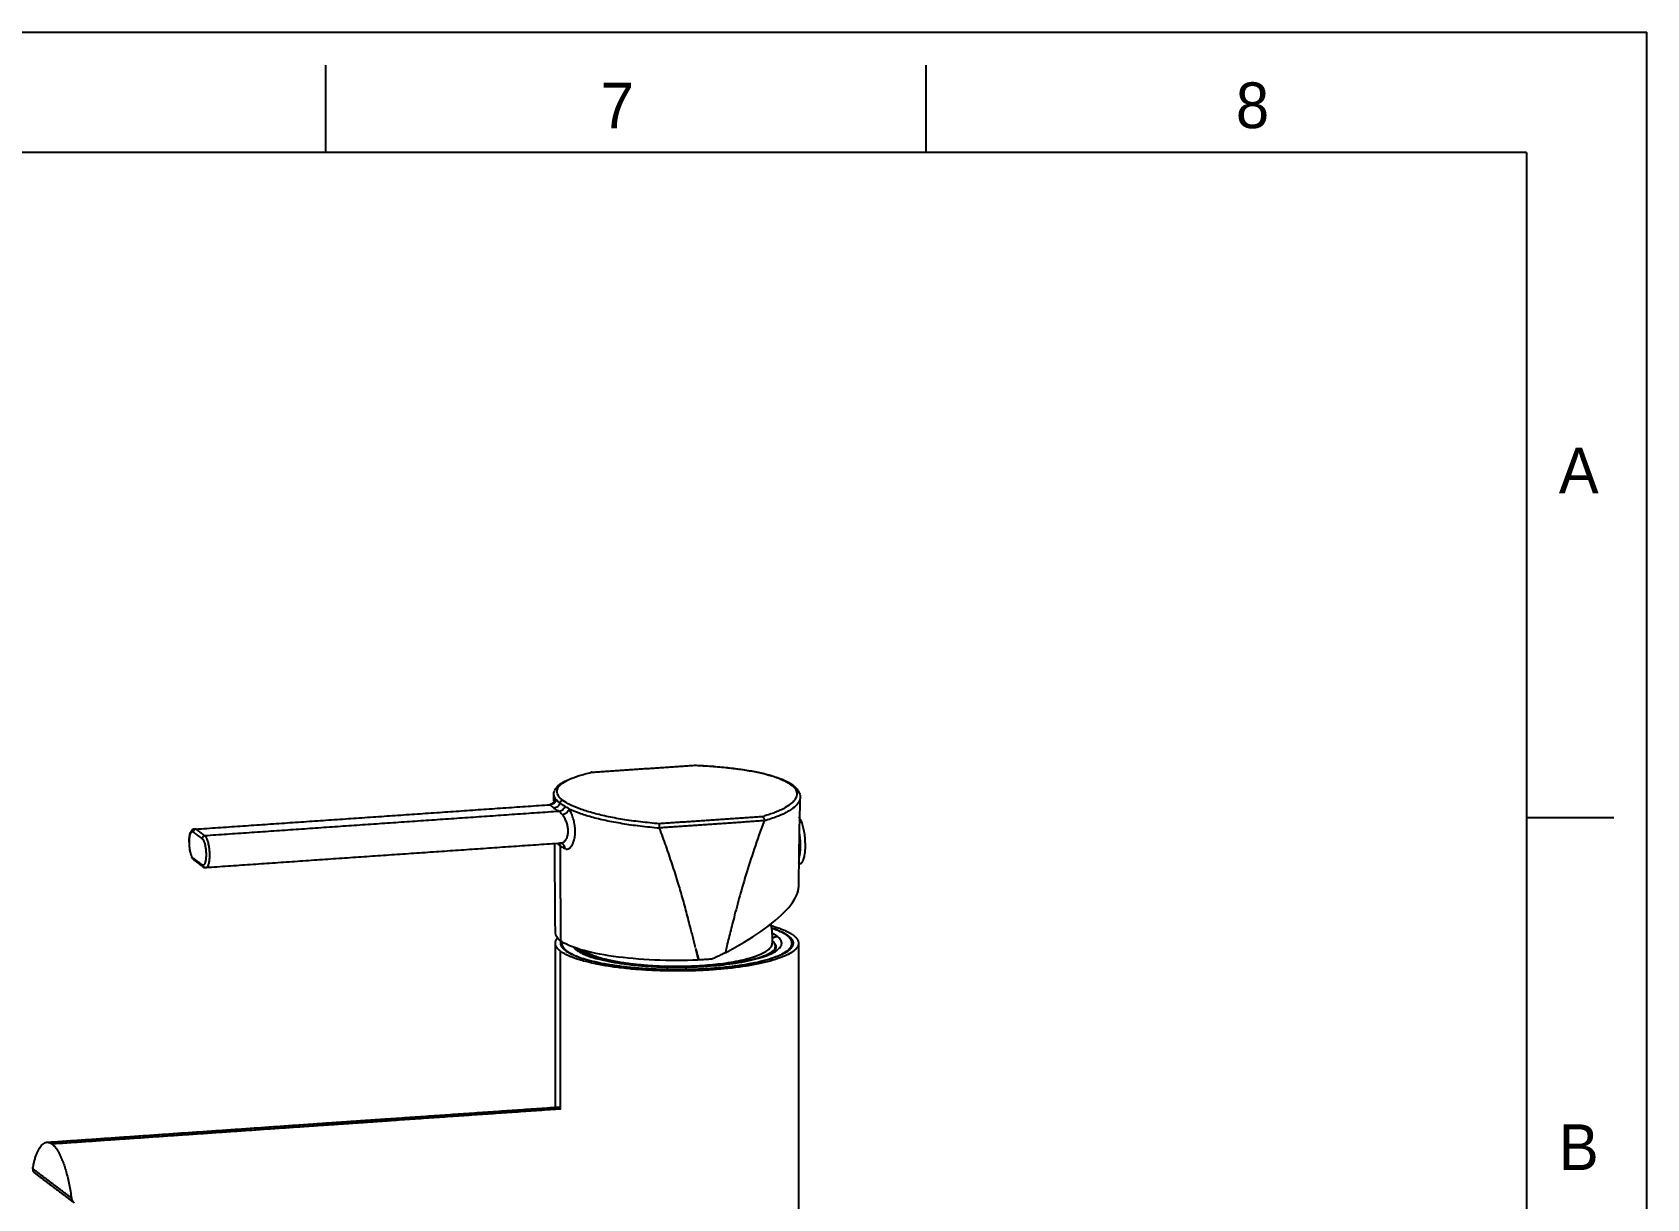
# Model space of a CAD drawing. Extents: x 10319 to 11160, y -16029 to -15435.
# Drawn here: x 10890.5 to 11159.7, y -15629.1 to -15434.6 of the extents above; entities that cross this region are included whole.
import ezdxf

# ---------------------------------------------------------------- set-up
doc = ezdxf.new("R2010")
doc.units = 0
doc.header["$MEASUREMENT"] = 0
doc.layers.get('0').update_dxf_attribs({"linetype": 'CONTINUOUS'})
doc.layers.add('FORM', color=7, linetype='CONTINUOUS')
doc.styles.get("Standard").update_dxf_attribs({"font": 'Gulim.ttf'})

msp = doc.modelspace()

# ---------------------------------------------------------------- linework, layer by layer
at = {"lineweight": -3}
for points, degree in [([(10978.95, -15562.7), (10978.62, -15562.45), (10978.13, -15561.96), (10977.87, -15561.23), (10978.1, -15560.51), (10978.82, -15559.81), (10980, -15559.16), (10981.61, -15558.56), (10982.96, -15558.2), (10983.7, -15558.02)], 3), ([(10983.57, -15558.03), (10983.56, -15558.04), (10983.55, -15558.05), (10983.53, -15558.06)], 3), ([(10983.7, -15558.02), (10983.67, -15558.01), (10983.64, -15558.01), (10983.61, -15558.02)], 3), ([(10983.7, -15558.02), (10992.28, -15557.43), (11000.87, -15556.84)], 2), ([(10917.74, -15567.49), (10947.29, -15565.46), (10976.83, -15563.42)], 2), ([(10977.86, -15562.59), (10977.83, -15562.7), (10977.73, -15562.92), (10977.5, -15563.18), (10977.19, -15563.36), (10976.95, -15563.41), (10976.83, -15563.42)], 3), ([(10976.83, -15563.42), (10976.99, -15563.61), (10977.2, -15563.8), (10977.44, -15563.99)], 3), ([(10977.42, -15561.84), (10977.44, -15562.01), (10977.49, -15562.18), (10977.58, -15562.35)], 3), ([(10978.45, -15563.13), (10978.42, -15563.24), (10978.32, -15563.46), (10978.1, -15563.73), (10977.79, -15563.92), (10977.56, -15563.98), (10977.44, -15563.99)], 3), ([(10977.44, -15563.99), (10977.69, -15564.18), (10977.98, -15564.36), (10978.32, -15564.54)], 3), ([(10977.86, -15562.59), (10977.75, -15562.46), (10977.64, -15562.38), (10977.58, -15562.35)], 3), ([(10978.45, -15563.13), (10978.21, -15562.95), (10978.01, -15562.77), (10977.86, -15562.59)], 3), ([(10979.28, -15563.66), (10979.23, -15563.87), (10978.98, -15564.33), (10978.52, -15564.52), (10978.32, -15564.54)], 3), ([(10979.28, -15563.66), (10978.96, -15563.49), (10978.68, -15563.31), (10978.45, -15563.13)], 3), ([(10978.95, -15562.7), (10978.89, -15562.71), (10978.75, -15562.74), (10978.57, -15562.87), (10978.49, -15563), (10978.46, -15563.07)], 3), ([(10995.04, -15566.6), (10993.95, -15566.51), (10991.85, -15566.3), (10988.89, -15565.89), (10986.18, -15565.38), (10983.76, -15564.78), (10981.71, -15564.13), (10980.08, -15563.43), (10979.28, -15562.95), (10978.95, -15562.7)], 3), ([(10979.98, -15564.17), (10979.74, -15563.96), (10979.51, -15563.79), (10979.28, -15563.66)], 3), ([(10979.31, -15570.75), (10979.42, -15570.81), (10979.66, -15570.86), (10980.03, -15570.72), (10980.38, -15570.37), (10980.68, -15569.81), (10980.9, -15569.1), (10981.01, -15568.27), (10981, -15567.36), (10980.87, -15566.44), (10980.63, -15565.56), (10980.33, -15564.78), (10980.1, -15564.35), (10979.98, -15564.17)], 3), ([(10995.06, -15567.35), (10993.96, -15567.25), (10991.81, -15567.03), (10988.81, -15566.6), (10986.08, -15566.09), (10983.66, -15565.5), (10981.6, -15564.85), (10980.48, -15564.4), (10979.98, -15564.17)], 3), ([(11018.5, -15562.24), (11018.49, -15562.32), (11018.48, -15562.4), (11018.47, -15562.49)], 3), ([(10978.32, -15564.54), (10948.77, -15566.58), (10919.23, -15568.62)], 2), ([(10978.87, -15565.11), (10978.81, -15565.02), (10978.68, -15564.86), (10978.51, -15564.66), (10978.38, -15564.57), (10978.32, -15564.54)], 3), ([(11012.21, -15565.42), (11003.62, -15566.01), (10995.04, -15566.6)], 2), ([(10995.04, -15567.25), (11003.77, -15566.65), (11012.5, -15566.04)], 2), ([(10995.04, -15567.25), (10995.04, -15567.18), (10995.05, -15567.04), (10995.04, -15566.84), (10995.04, -15566.68), (10995.04, -15566.62), (10995.04, -15566.6)], 3), ([(11012.48, -15566.15), (11011.9, -15567.73), (11010.82, -15570.8), (11009.42, -15575.18), (11008.26, -15579.2), (11007.65, -15581.53), (11007.37, -15582.63)], 3), ([(11012.21, -15565.42), (11012.24, -15565.43), (11012.33, -15565.49), (11012.42, -15565.65), (11012.49, -15565.84), (11012.5, -15565.98), (11012.5, -15566.04)], 3), ([(10917.31, -15567.96), (10918.05, -15568.52), (10918.8, -15569.08)], 2), ([(10919.23, -15568.62), (10918.49, -15568.05), (10917.74, -15567.49)], 2), ([(10998.12, -15576.33), (10997.81, -15575.31), (10997.17, -15573.29), (10996.15, -15570.3), (10995.43, -15568.33), (10995.06, -15567.35)], 3), ([(10978.62, -15569.86), (10949.02, -15571.9), (10919.41, -15573.94)], 2), ([(10978.09, -15569.9), (10978.2, -15570.01), (10978.32, -15570.12), (10978.47, -15570.23)], 3), ([(10978.47, -15570.23), (10978.47, -15570.11), (10978.44, -15569.99), (10978.4, -15569.88)], 3), ([(10978.47, -15570.23), (10978.51, -15578.17), (10978.56, -15586.1)], 2), ([(10978.47, -15570.23), (10978.7, -15570.41), (10978.98, -15570.58), (10979.31, -15570.75)], 3), ([(10978.77, -15569.88), (10978.72, -15569.86), (10978.66, -15569.86), (10978.62, -15569.86)], 3), ([(10978.65, -15569.81), (10978.7, -15569.84), (10978.76, -15569.87), (10978.82, -15569.9)], 3), ([(10918.8, -15573.47), (10918.05, -15572.91), (10917.31, -15572.35)], 2), ([(11000.35, -15584.45), (11000.11, -15583.51), (10999.64, -15581.66), (10998.9, -15578.95), (10998.39, -15577.19), (10998.12, -15576.33)], 3), ([(11007.37, -15582.63), (11007.25, -15583.09), (11007.02, -15583.99), (11006.69, -15585.33), (11006.47, -15586.19), (11006.36, -15586.62)], 3), ([(10978.56, -15586.1), (10977.98, -15585.67), (10977.69, -15585.22), (10977.69, -15584.77)], 3), ([(11001.08, -15587.27), (11001, -15586.96), (11000.84, -15586.35), (11000.6, -15585.41), (11000.43, -15584.77), (11000.35, -15584.45)], 3), ([(11001.54, -15589.32), (10999.12, -15589.42), (10994.13, -15589.42), (10987.13, -15588.8), (10981.55, -15587.66), (10979.27, -15586.64), (10978.56, -15586.1)], 3), ([(10978.56, -15614.17), (10978.56, -15601.01), (10978.56, -15587.86)], 2), ([(10978.59, -15586.69), (10978.59, -15586.61), (10978.59, -15586.52)], 2), ([(10981.85, -15587.78), (10981.73, -15587.68), (10981.62, -15587.58), (10981.54, -15587.48)], 3), ([(10982.76, -15588.33), (10982.59, -15588.25), (10982.28, -15588.08), (10982.03, -15587.91), (10981.91, -15587.82)], 3), ([(11001.66, -15589.31), (11001.61, -15589.12), (11001.5, -15588.73), (11001.31, -15588.1), (11001.18, -15587.64), (11001.11, -15587.4)], 3), ([(11005.98, -15588.13), (11005.74, -15588.25), (11005.25, -15588.48), (11004.52, -15588.83), (11004.03, -15589.06), (11003.79, -15589.17)], 3), ([(11005.99, -15588.1), (11005.99, -15588.11), (11005.99, -15588.12), (11005.98, -15588.13)], 3), ([(10997.18, -15590.36), (10997.8, -15590.37), (10999.02, -15590.36), (11000.85, -15590.3), (11002.64, -15590.19), (11004.4, -15590.03), (11005.49, -15589.9), (11006.02, -15589.82)], 3), ([(11003.79, -15589.17), (11003.55, -15589.19), (11003.07, -15589.22), (11002.36, -15589.27), (11001.89, -15589.3), (11001.66, -15589.31)], 3), ([(10978.6, -15614.17), (10964.22, -15615.16), (10949.84, -15616.15)], 2), ([(10897.01, -15629.03), (10893.78, -15626.59), (10890.55, -15624.14)], 2), ([(10897.01, -15629.03), (10897.02, -15629.14), (10897.08, -15629.34), (10897.25, -15629.61), (10897.39, -15629.73), (10897.47, -15629.79)], 3)]:
    msp.add_open_spline(points, degree=degree, dxfattribs=at)
for points, degree, knots in [([(11000.87, -15556.84), (11001.24, -15556.86), (11002.09, -15556.9), (11003.38, -15556.98), (11004.75, -15557.08), (11006.52, -15557.25), (11008.18, -15557.46), (11009.73, -15557.7), (11010.84, -15557.9), (11011.89, -15558.12), (11013.18, -15558.43), (11014.61, -15558.87), (11015.99, -15559.44), (11016.69, -15559.86), (11016.97, -15560.08)], 3, [-26.041557, -26.041557, -26.041557, -26.041557, -24.740752, -23.091369, -21.441985, -19.792602, -16.493835, -14.844451, -13.195068, -11.545684, -9.896301, -6.597534, -3.298767, 0, 0, 0, 0]), ([(11016.97, -15560.08), (11017.26, -15560.3), (11017.71, -15560.74), (11018.01, -15561.44), (11017.94, -15562.03), (11017.69, -15562.51), (11017.41, -15562.87), (11017.04, -15563.23), (11016.42, -15563.69), (11015.63, -15564.14), (11014.66, -15564.58), (11013.85, -15564.89), (11013.02, -15565.17), (11012.46, -15565.34), (11012.21, -15565.42)], 3, [-26.041557, -26.041557, -26.041557, -26.041557, -22.74279, -19.444023, -16.145256, -14.495873, -12.846489, -11.197106, -9.547722, -6.248955, -4.599572, -2.950188, -1.300805, 0, 0, 0, 0]), ([(11016.97, -15560.08), (11017.03, -15560.08), (11017.15, -15560.09), (11017.26, -15560.15), (11017.31, -15560.18)], 3, [0, 0, 0, 0, 0.241209, 0.4283448, 0.4283448, 0.4283448, 0.4283448]), ([(10977.58, -15562.35), (10977.59, -15562.47), (10977.58, -15562.62), (10977.53, -15562.76), (10977.52, -15562.77)], 3, [0, 0, 0, 0, 0.4531791, 0.5110724, 0.5110724, 0.5110724, 0.5110724]), ([(10979.98, -15564.17), (10979.96, -15564.26), (10979.87, -15564.47), (10979.64, -15564.73), (10979.41, -15564.9), (10979.16, -15565.03), (10978.98, -15565.09), (10978.87, -15565.11)], 3, [-1.81871, -1.81871, -1.81871, -1.81871, -1.365547, -0.910091, -0.682362, -0.454634, 0, 0, 0, 0]), ([(11018.47, -15562.49), (11018.43, -15562.65), (11018.26, -15563.09), (11017.65, -15563.82), (11016.43, -15564.64), (11014.74, -15565.42), (11013.28, -15565.91), (11012.48, -15566.15)], 3, [9.32186, 9.32186, 9.32186, 9.32186, 11.5113, 15.3484, 19.1855, 23.0226, 26.859701, 26.859701, 26.859701, 26.859701]), ([(10978.87, -15565.11), (10978.98, -15565.26), (10979.21, -15565.61), (10979.49, -15566.24), (10979.7, -15566.93), (10979.79, -15567.65), (10979.76, -15568.35), (10979.59, -15568.95), (10979.33, -15569.43), (10979.01, -15569.75), (10978.69, -15569.87), (10978.5, -15569.86), (10978.43, -15569.84)], 3, [-8.164953, -8.164953, -8.164953, -8.164953, -7.348458, -6.531963, -5.715467, -4.898972, -4.082477, -3.265981, -2.449486, -1.632991, -0.816495, -0.271368, -0.271368, -0.271368, -0.271368]), ([(10979.31, -15570.75), (10979.31, -15570.63), (10979.26, -15570.37), (10979.07, -15570.08), (10978.91, -15569.95), (10978.85, -15569.92), (10978.85, -15569.92)], 3, [0, 0, 0, 0, 0.473118, 0.948631, 1.186388, 1.194273, 1.194273, 1.194273, 1.194273]), ([(11006.03, -15588.11), (11008.2, -15586.98), (11012.22, -15584.57), (11016.6, -15580.91), (11018.1, -15578.51), (11018.23, -15577.42), (11018.23, -15577.23)], 3, [0, 0, 0, 0, 8.599405, 17.203832, 25.808258, 27.622292, 27.622292, 27.622292, 27.622292]), ([(10982.14, -15587.66), (10982.22, -15587.74), (10982.46, -15587.94), (10982.79, -15588.14), (10983.03, -15588.26)], 3, [-23.505129, -23.505129, -23.505129, -23.505129, -22.320468, -20.319818, -20.319818, -20.319818, -20.319818]), ([(10982.72, -15588.29), (10984.04, -15588.89), (10986.66, -15589.61), (10989.78, -15590), (10993.76, -15590.49), (10998.48, -15590.61), (11002.83, -15590.31), (11007.11, -15590.02), (11010.85, -15589.31), (11012.79, -15588.49), (11013.81, -15588.07), (11014.04, -15587.74), (11014.08, -15587.7)], 3, [2.890018, 2.890018, 2.890018, 2.890018, 15.305109, 15.305109, 15.305109, 30.667573, 30.667573, 30.667573, 45.984948, 45.984948, 45.984948, 52.569002, 52.569002, 52.569002, 52.569002]), ([(10983.03, -15588.26), (10983.08, -15588.29), (10983.44, -15588.47), (10984.23, -15588.78), (10985.55, -15589.17), (10987.1, -15589.52), (10988.86, -15589.81), (10990.78, -15590.05), (10992.83, -15590.23), (10994.98, -15590.33), (10996.45, -15590.36), (10997.18, -15590.36)], 3, [-20.319818, -20.319818, -20.319818, -20.319818, -19.840416, -17.360364, -14.880312, -12.40026, -9.920208, -7.440156, -4.960104, -2.480052, 0, 0, 0, 0]), ([(11006.02, -15589.82), (11006.64, -15589.73), (11007.82, -15589.53), (11009.4, -15589.18), (11010.77, -15588.79), (11011.73, -15588.44), (11012.21, -15588.21), (11012.36, -15588.13)], 3, [-23.56232, -23.56232, -23.56232, -23.56232, -21.206088, -18.849856, -16.493624, -14.137392, -12.94521, -12.94521, -12.94521, -12.94521]), ([(11012.36, -15588.13), (11012.51, -15588.05), (11012.93, -15587.82), (11013.46, -15587.42), (11013.8, -15586.95), (11013.86, -15586.64), (11013.86, -15586.51)], 3, [-12.94521, -12.94521, -12.94521, -12.94521, -11.78116, -9.424928, -7.068696, -5.171602, -5.171602, -5.171602, -5.171602]), ([(11013.89, -15586.11), (11014.01, -15586.23), (11014.27, -15586.52), (11014.55, -15587.17), (11014.38, -15587.71), (11014.1, -15588.05)], 3, [-6.363687, -6.363687, -6.363687, -6.363687, -4.819594, -2.409797, 2.159822, 2.159822, 2.159822, 2.159822]), ([(11014.21, -15586.61), (11014.27, -15586.74), (11014.36, -15587.04), (11014.28, -15587.41), (11014.14, -15587.64), (11014.1, -15587.71)], 3, [-23.862835, -23.862835, -23.862835, -23.862835, -22.034244, -19.585995, -18.690136, -18.690136, -18.690136, -18.690136]), ([(10949.84, -15616.15), (10944.23, -15616.54), (10938.63, -15616.92), (10916.2, -15618.47), (10893.78, -15620.01)], 2, [-65, -65, -65, -52, -52, 0, 0, 0])]:
    msp.add_open_spline(points, degree=degree, knots=knots, dxfattribs=at)
for points, degree, knots in [([(11000.9, -15556.83), (11001.28, -15556.85), (11001.65, -15556.87), (11002.02, -15556.89), (11002.49, -15556.91), (11002.96, -15556.94), (11003.42, -15556.97), (11003.88, -15557), (11004.34, -15557.04), (11004.79, -15557.08), (11005.25, -15557.12), (11005.69, -15557.16), (11006.13, -15557.21), (11007, -15557.3), (11007.84, -15557.4), (11008.64, -15557.52), (11009.05, -15557.57), (11009.44, -15557.63), (11009.82, -15557.7), (11010.21, -15557.76), (11010.58, -15557.83), (11010.95, -15557.9), (11011.31, -15557.97), (11011.67, -15558.05), (11012.01, -15558.13), (11012.35, -15558.2), (11012.68, -15558.28), (11013, -15558.37), (11013.46, -15558.49), (11013.89, -15558.61), (11014.3, -15558.75), (11014.45, -15558.8), (11014.6, -15558.85), (11014.74, -15558.9), (11015.27, -15559.08), (11015.75, -15559.28), (11016.18, -15559.5), (11016.61, -15559.71), (11016.98, -15559.93), (11017.3, -15560.18)], 3, [0.466497, 0.466497, 0.466497, 0.466497, 1.756649, 1.756649, 1.756649, 3.408195, 3.408195, 3.408195, 5.070911, 5.070911, 5.070911, 6.736328, 6.736328, 6.736328, 10.047512, 10.047512, 10.047512, 11.704101, 11.704101, 11.704101, 13.372325, 13.372325, 13.372325, 15.044661, 15.044661, 15.044661, 16.709444, 16.709444, 16.709444, 19.136562, 19.136562, 19.136562, 20.024901, 20.024901, 20.024901, 23.33889, 23.33889, 23.33889, 26.678833, 26.678833, 26.678833, 26.678833]), ([(10977.55, -15561.08), (10977.62, -15560.93), (10977.7, -15560.79), (10977.8, -15560.65), (10977.87, -15560.55), (10977.96, -15560.45), (10978.05, -15560.35), (10978.08, -15560.33), (10978.11, -15560.3), (10978.14, -15560.27), (10978.27, -15560.15), (10978.41, -15560.03), (10978.57, -15559.92), (10978.72, -15559.81), (10978.89, -15559.7), (10979.08, -15559.59), (10979.18, -15559.54), (10979.29, -15559.48), (10979.4, -15559.42)], 3, [3.134179, 3.134179, 3.134179, 3.134179, 4.817263, 4.817263, 4.817263, 6.10835, 6.10835, 6.10835, 6.503385, 6.503385, 6.503385, 8.183237, 8.183237, 8.183237, 9.848777, 9.848777, 9.848777, 10.793057, 10.793057, 10.793057, 10.793057]), ([(11017.3, -15560.18), (11017.44, -15560.28), (11017.57, -15560.39), (11017.69, -15560.51), (11017.84, -15560.65), (11017.97, -15560.8), (11018.09, -15560.96), (11018.2, -15561.12), (11018.3, -15561.3), (11018.37, -15561.48), (11018.42, -15561.61), (11018.46, -15561.74), (11018.48, -15561.88), (11018.5, -15562), (11018.5, -15562.13), (11018.5, -15562.25)], 3, [0.266445, 0.266445, 0.266445, 0.266445, 1.754952, 1.754952, 1.754952, 3.619682, 3.619682, 3.619682, 5.57024, 5.57024, 5.57024, 6.985615, 6.985615, 6.985615, 8.229534, 8.229534, 8.229534, 8.229534]), ([(10976.82, -15563.34), (10977.02, -15563.3), (10977.21, -15563.2), (10977.34, -15563.06), (10977.43, -15562.97), (10977.49, -15562.87), (10977.52, -15562.77)], 3, [0.223722, 0.223722, 0.223722, 0.223722, 1.107061, 1.107061, 1.107061, 1.667021, 1.667021, 1.667021, 1.667021]), ([(10977.53, -15562.78), (10977.52, -15562.82), (10977.51, -15562.89), (10977.5, -15562.98), (10977.5, -15563.03), (10977.49, -15563.1), (10977.49, -15563.16)], 3, [0.811205, 0.811205, 0.811205, 0.811205, 1.4675, 1.4675, 1.4675, 1.860664, 1.860664, 1.860664, 1.860664]), ([(11018.5, -15562.24), (11018.47, -15562.87), (11018.45, -15563.51), (11018.41, -15564.86), (11018.39, -15565.58), (11018.38, -15566.29), (11018.3, -15569.69), (11018.26, -15573.69), (11018.23, -15577.23)], 3, [0.222451, 0.222451, 0.222451, 0.222451, 2.555995, 2.555995, 5.074041, 5.074041, 5.074041, 17.671508, 17.671508, 17.671508, 17.671508]), ([(10916.64, -15569.66), (10916.64, -15569.65), (10916.64, -15569.64), (10916.64, -15569.63), (10916.64, -15569), (10916.71, -15568.47), (10916.86, -15568.06), (10916.91, -15567.93), (10916.98, -15567.81), (10917.06, -15567.71), (10917.12, -15567.63), (10917.19, -15567.57), (10917.28, -15567.51), (10917.36, -15567.47), (10917.46, -15567.43), (10917.56, -15567.43)], 3, [5.101403, 5.101403, 5.101403, 5.101403, 5.13554, 5.13554, 5.13554, 7.28629, 7.28629, 7.28629, 7.992964, 7.992964, 7.992964, 8.493975, 8.493975, 8.493975, 8.958383, 8.958383, 8.958383, 8.958383]), ([(10977.69, -15584.77), (10977.67, -15580.96), (10977.64, -15576.89), (10977.6, -15573.07), (10977.59, -15572.01), (10977.58, -15570.93), (10977.57, -15569.86)], 3, [0.265758, 0.265758, 0.265758, 0.265758, 13.569284, 13.569284, 13.569284, 17.204065, 17.204065, 17.204065, 17.204065]), ([(10892.91, -15619.71), (10915.73, -15618.14), (10938.55, -15616.56), (10944.18, -15616.18), (10949.82, -15615.79)], 2, [12.272831, 12.272831, 12.272831, 65.191507, 65.191507, 78.252864, 78.252864, 78.252864])]:
    msp.add_open_spline(points, degree=degree, knots=knots)
for points, degree in [([(10977.42, -15561.79), (10977.41, -15561.56), (10977.45, -15561.35), (10977.53, -15561.14)], 3), ([(10977.44, -15562.78), (10977.44, -15562.47), (10977.43, -15562.15), (10977.42, -15561.84)], 3), ([(10917.56, -15567.43), (10917.65, -15567.42), (10917.74, -15567.42)], 2), ([(10917.35, -15572.56), (10917.22, -15572.43), (10917.13, -15572.26), (10917.05, -15572.07)], 3), ([(10918.96, -15573.8), (10918.21, -15573.24), (10917.47, -15572.68)], 2), ([(10918.76, -15573.52), (10918.79, -15573.55), (10918.83, -15573.57)], 2), ([(10918.89, -15573.62), (10919.06, -15573.75), (10919.23, -15573.88)], 2), ([(10919.41, -15573.94), (10919.24, -15573.95), (10919.08, -15573.89), (10918.96, -15573.8)], 3), ([(11018.52, -15573.24), (11018.39, -15573.25), (11018.27, -15573.26)], 2), ([(11013.63, -15583.31), (11013.78, -15584.37), (11013.85, -15585.44), (11013.86, -15586.51)], 3), ([(10977.69, -15613.85), (10977.69, -15600.18), (10977.69, -15586.52)], 2), ([(11018.23, -15586.52), (11018.23, -15651.64), (11018.23, -15716.77)], 2), ([(10949.82, -15615.79), (10964.19, -15614.8), (10978.56, -15613.81)], 2), ([(10890.55, -15624.14), (10890.54, -15624.23), (10890.54, -15624.39), (10890.63, -15624.61), (10890.74, -15624.71), (10890.81, -15624.75)], 3), ([(10890.81, -15624.75), (10894.02, -15627.19), (10897.24, -15629.62)], 2)]:
    msp.add_open_spline(points, degree=degree)
msp.add_rational_spline([(11018.52, -15573.24), (11019.49, -15573.18), (11019.37, -15569.76), (11019.26, -15566.33), (11018.27, -15565.53)], [1, 0.750770073782, 1, 0.750770073782, 1], degree=2, knots=[-12.555305, -12.555305, -12.555305, -6.277652, -6.277652, 0, 0, 0])
for points, weights in [([(10916.66, -15569.66), (10916.66, -15567.47), (10917.31, -15567.96)], [1, 0.707106781187, 1]), ([(10917.74, -15567.49), (10917.31, -15567.52), (10917.31, -15567.96)], [1, 0.707106781187, 1]), ([(10917.56, -15567.43), (10917.65, -15567.42), (10917.74, -15567.49)], [0.920241471556, 0.952377696029, 1]), ([(10919.23, -15568.62), (10918.8, -15568.64), (10918.8, -15569.08)], [1, 0.707106781187, 1]), ([(10918.8, -15569.08), (10919.45, -15569.58), (10919.45, -15571.77)], [1, 0.707106781187, 1]), ([(10919.23, -15568.62), (10920.01, -15569.21), (10920.01, -15571.84)], [1, 0.707106781187, 1]), ([(10917.31, -15572.35), (10916.66, -15571.85), (10916.66, -15569.66)], [1, 0.707106781187, 1]), ([(10919.45, -15571.77), (10919.45, -15573.96), (10918.8, -15573.47)], [1, 0.707106781187, 1]), ([(10920.01, -15571.84), (10920.01, -15574.47), (10919.23, -15573.88)], [1, 0.707106781187, 1]), ([(10917.31, -15572.35), (10917.31, -15572.56), (10917.47, -15572.68)], [1, 0.835205057191, 0.85585225801]), ([(10918.81, -15573.56), (10918.88, -15573.9), (10919.23, -15573.88)], [0.929007915676, 0.748434128026, 1]), ([(11013.74, -15583.95), (11015.58, -15584.54), (11016.5, -15585.24)], [0.912119285731, 0.94241230223, 1]), ([(11016.33, -15585.25), (11015.46, -15584.6), (11013.76, -15584.03)], [1, 0.949694026535, 0.923996601335]), ([(11014.69, -15585.37), (11014.33, -15585.09), (11013.79, -15584.83)], [1, 0.970935985162, 0.947640058517]), ([(11013.86, -15585.73), (11014.22, -15585.4), (11014.69, -15585.37)], [0.959204162505, 0.91978672533, 1]), ([(11016.61, -15585.49), (11016.49, -15585.37), (11016.33, -15585.25)], [1, 0.999601403066, 1]), ([(11016.5, -15585.24), (11017.33, -15585.87), (11017.33, -15586.52)], [1, 0.989271405171, 1]), ([(10978.56, -15587.86), (10977.69, -15587.2), (10977.69, -15586.52)], [1, 0.989271405171, 1]), ([(10978.59, -15586.52), (10978.59, -15586.34), (10978.65, -15586.16)], [1, 0.98529458521, 0.972368978408]), ([(10979.42, -15587.8), (10978.59, -15587.17), (10978.59, -15586.52)], [1, 0.989271405171, 1]), ([(10978.8, -15586.28), (10978.61, -15587.05), (10979.59, -15587.79)], [0.984272246151, 0.977060330995, 1]), ([(10980.75, -15587.21), (10980.93, -15587.44), (10981.23, -15587.67)], [0.955593403759, 0.97579664788, 1]), ([(10981.23, -15587.67), (10981.6, -15587.65), (10981.91, -15587.82)], [1, 0.961599442347, 1]), ([(11001.54, -15589.32), (11001.33, -15588.36), (11001.11, -15587.4)], [1, 0.999980728825, 1]), ([(11006.36, -15586.62), (11006.19, -15587.37), (11006.03, -15588.11)], [1, 0.999988478439, 1]), ([(10892.91, -15619.71), (10893.34, -15619.68), (10893.78, -15620.01)], [1, 0.992792106174, 1]), ([(10893.78, -15620.01), (10895.98, -15621.68), (10897.01, -15629.03)], [1, 0.855845959774, 1])]:
    msp.add_rational_spline(points, weights, degree=2, dxfattribs=at)
for points, weights, knots in [([(11018.33, -15568.03), (11018.48, -15568.89), (11018.51, -15569.81), (11018.56, -15571.42), (11018.27, -15572.43)], [0.889910667676, 0.91793043552, 1, 0.865525134016, 0.876165181444], [-9.45546, -9.45546, -9.45546, -7.388276, -7.388276, -4.001096, -4.001096, -4.001096]), ([(10979.59, -15587.79), (10984.98, -15591.86), (11002.99, -15590.75), (11020.99, -15589.63), (11016.61, -15585.49)], [1, 0.717018761298, 1, 0.717018761298, 1], [0, 0, 0, 32.856544, 32.856544, 65.713089, 65.713089, 65.713089]), ([(10981.23, -15587.67), (10986.28, -15591.49), (11003.01, -15590.34), (11019.74, -15589.19), (11014.69, -15585.37)], [1, 0.707106781187, 1, 0.707106781187, 1], [-60.946897, -60.946897, -60.946897, -30.473449, -30.473449, 0, 0, 0]), ([(11018.23, -15586.52), (11018.23, -15590.51), (11000.92, -15591.1), (10983.75, -15591.68), (10978.6, -15587.89)], [1, 0.756997130583, 1, 0.758410035366, 0.997190620691], [-64.088204, -64.088204, -64.088204, -32.044102, -32.044102, -0.186316, -0.186316, -0.186316]), ([(11017.33, -15586.52), (11017.33, -15590.34), (11000.79, -15590.89), (10984.25, -15591.45), (10979.42, -15587.8)], [1, 0.756997130583, 1, 0.756997130583, 1], [6.304402, 6.304402, 6.304402, 36.924322, 36.924322, 67.544242, 67.544242, 67.544242]), ([(10982.61, -15587.79), (10983.43, -15588.39), (10985.09, -15588.9), (10989.62, -15590.28), (10997.18, -15590.36)], [0.954773111086, 0.962988606115, 1, 0.904858446395, 1], [44.500504, 44.500504, 44.500504, 50.607653, 50.607653, 66.306701, 66.306701, 66.306701])]:
    msp.add_rational_spline(points, weights, degree=2, knots=knots, dxfattribs=at)
for points, weights in [([(11018.23, -15573.13), (11018.38, -15573.25), (11018.52, -15573.24)], [1, 0.99186279573, 1]), ([(10977.69, -15586.52), (10977.69, -15586.07), (10978.07, -15585.63)], [1, 0.965044703368, 0.940145853935]), ([(11013.37, -15583.51), (11016.14, -15584.25), (11017.37, -15585.18)], [0.898364311066, 0.927628155287, 1]), ([(11017.37, -15585.18), (11018.23, -15585.84), (11018.23, -15586.52)], [1, 0.989271405171, 1]), ([(10890.55, -15624.14), (10891.32, -15619.82), (10892.91, -15619.71)], [1, 0.911666816568, 1])]:
    msp.add_rational_spline(points, weights, degree=2)
at = {"layer": 'FORM', "color": 7, "linetype": 'Continuous'}
for p, q in [((10318.66, -15434.62), (11159.66, -15434.62)), ((11159.66, -16029.33), (11159.66, -15434.62)), ((10939.4, -15454.65), (10939.4, -15440.09)), ((11039.52, -15454.65), (11039.52, -15440.09)), ((11139.63, -15454.65), (10338.68, -15454.65)), ((11139.63, -15454.65), (11139.63, -16009.31)), ((11139.64, -15565.57), (11154.19, -15565.57))]:
    msp.add_line(p, q, dxfattribs=at)

# ---------------------------------------------------------------- texts
at = {"layer": 'FORM', "color": 7, "linetype": 'Continuous', "char_height": 7.63, "attachment_point": 5}
for s, insert in [('7', (10988.02, -15446.85)), ('8', (11093.93, -15446.85))]:
    msp.add_mtext_dynamic_manual_height_columns(s, width=50.0595, gutter_width=12.51, heights=[0], dxfattribs=dict(at, insert=insert))
at = {"layer": 'FORM', "char_height": 7.63, "attachment_point": 5}
for s, insert in [('A', (11148.33, -15507.71)), ('B', (11148.33, -15620.53))]:
    msp.add_mtext_dynamic_manual_height_columns(s, width=10.0119, gutter_width=12.51, heights=[0], dxfattribs=dict(at, insert=insert))

doc.saveas('drawing.dxf')
